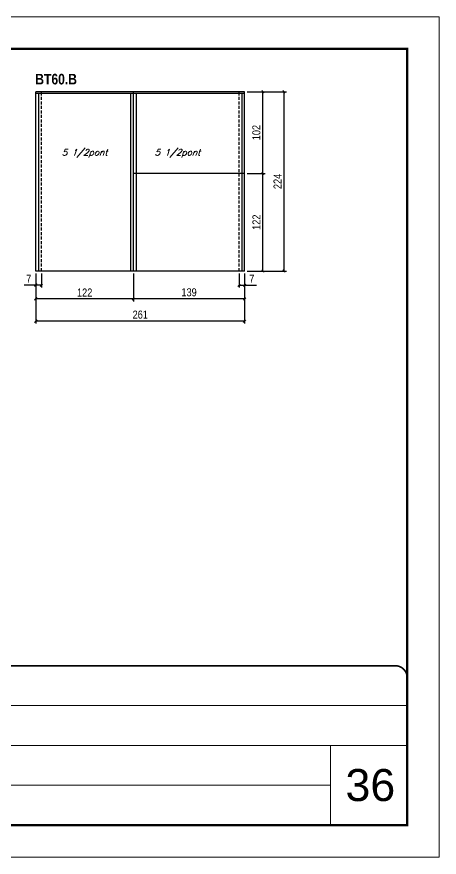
# Model space of a CAD drawing. Extents: x 3309 to 9590, y -2522 to 14608.
# Drawn here: x 9021 to 9549, y 4369 to 5419 of the extents above; entities that cross this region are included whole.
import ezdxf

# ---------------------------------------------------------------- set-up
doc = ezdxf.new("R2010")
doc.units = 0
for name, pattern in [('CONTINUO', [0]), ('DASHED', [0.75, 0.5, -0.25]), ('HIDDEN', [0.375, 0.25, -0.125])]:
    doc.linetypes.add(name, pattern=pattern)
for name, color, linetype, lineweight in [('CARIMBO', 255, 'Continuous', 9), ('Folhas', 255, 'Continuous', 9), ('SARRAFO DE PRESSAO', 251, 'DASHED', 9)]:
    doc.layers.add(name, color=color, linetype=linetype, lineweight=lineweight)
for name, color, linetype in [('COTA', 241, 'Continuous'), ('NOMENCLATURA', 7, 'Continuous'), ('Painéis', 200, 'Continuous'), ('SARR_2.2x7', 40, 'Continuous'), ('SARR_3.5x7', 81, 'Continuous'), ('texto', 7, 'Continuous')]:
    doc.layers.add(name, color=color, linetype=linetype)
doc.styles.add('ARIAL', font='arial.ttf')
doc.styles.add('COTA TECNICA', font='techl___.ttf', dxfattribs={"height": 10})
doc.styles.add('Romans', font='romans.shx')
doc.styles.add('TECNICA', font='techb___.ttf', dxfattribs={"height": 10})
doc.dimstyles.new('PAINEL', dxfattribs={"dimtxt": 10, "dimasz": 3, "dimexe": 3, "dimexo": 3, "dimgap": 3, "dimtad": 1, "dimdec": 1, "dimzin": 12, "dimdsep": 46, "dimtxsty": 'COTA TECNICA', "dimblk1": 'OBLIQUE', "dimblk2": 'OBLIQUE', "dimsah": 1, "dimcen": 0.9, "dimclrd": 4, "dimclre": 4, "dimclrt": 240, "dimadec": 1, "dimazin": 3, "dimtfac": 1, "dimtdec": 1, "dimtmove": 0, "dimatfit": 3, "dimfxl": 1, "dimtolj": 1, "dimtzin": 12, "dimarcsym": 0})

# ---------------------------------------------------------------- blocks, each defined once
blk = doc.blocks.new('9999999999')
at = {"color": 30, "linetype": 'CONTINUO'}
for p, q in [((98564.6, 34379.6), (99584, 34379.6)), ((98564.6, 34329.8), (99488, 34329.8)), ((99584, 34329.8), (99488, 34329.8)), ((99488, 34329.8), (99488, 34230.2)), ((98564.6, 34280), (99488, 34280))]:
    blk.add_line(p, q, dxfattribs=at)
at = {"color": 30, "linetype": 'CONTINUO', "const_width": 2}
blk.add_lwpolyline([(99584, 34230.2), (99584, 34414.4, 0.414214), (99569, 34429.4), (98229, 34429.4, 0.414214), (98214, 34414.4), (98214, 34245.2, 0.414214), (98229, 34230.2), (99584, 34230.2)], format="xyb", dxfattribs=at)
at = {"layer": 'Folhas'}
blk.add_lwpolyline([(98139, 34190.2), (99624, 34190.2), (99624, 35240.2), (98139, 35240.2)], close=True, dxfattribs=at)
at = {"layer": 'Folhas', "color": 30, "const_width": 3}
blk.add_lwpolyline([(98214, 34230.2), (99584, 34230.2), (99584, 35200.2), (98214, 35200.2)], close=True, dxfattribs=at)
blk = doc.blocks.new('_Oblique')
at = {"color": 0, "linetype": 'ByBlock', "lineweight": -2}
blk.add_line((-0.5, -0.5), (0.5, 0.5), dxfattribs=at)
blk = doc.blocks.new('*D1210')
at = {"layer": 'COTA', "color": 4, "linetype": 'ByBlock', "lineweight": -2, "transparency": 16777216}
for p, q in [((9167.2, 5098.6), (9167.2, 5063.7)), ((9306.2, 5098.6), (9306.2, 5063.7)), ((9306.2, 5066.7), (9167.2, 5066.7))]:
    blk.add_line(p, q, dxfattribs=at)
at = {"layer": 'Defpoints', "color": 0, "linetype": 'ByBlock', "transparency": 16777216}
for p in [(9167.2, 5101.6), (9306.2, 5101.6), (9167.2, 5066.7)]:
    blk.add_point(p, dxfattribs=at)
at = {"layer": 'COTA', "color": 4, "linetype": 'ByBlock', "lineweight": -2, "transparency": 16777216, "xscale": 3, "yscale": 3, "zscale": 3, "rotation": 180}
blk.add_blockref('_Oblique', (9167.2, 5066.7), dxfattribs=at)
at = {"layer": 'COTA', "color": 4, "linetype": 'ByBlock', "lineweight": -2, "transparency": 16777216, "xscale": 3, "yscale": 3, "zscale": 3}
blk.add_blockref('_Oblique', (9306.2, 5066.7), dxfattribs=at)
at = {"layer": 'COTA', "color": 240, "linetype": 'ByBlock', "transparency": 16777216, "insert": (9236.7, 5075), "char_height": 10, "attachment_point": 5, "style": 'COTA TECNICA'}
blk.add_mtext('\\A1;139', dxfattribs=at)
blk = doc.blocks.new('*D1202')
at = {"layer": 'COTA', "color": 4, "linetype": 'ByBlock', "lineweight": -2, "transparency": 16777216}
for p, q in [((9045.2, 5098.6), (9045.2, 5063.7)), ((9167.2, 5098.6), (9167.2, 5063.7)), ((9167.2, 5066.7), (9045.2, 5066.7))]:
    blk.add_line(p, q, dxfattribs=at)
at = {"layer": 'Defpoints', "color": 0, "linetype": 'ByBlock', "transparency": 16777216}
for p in [(9045.2, 5101.6), (9167.2, 5101.6), (9045.2, 5066.7)]:
    blk.add_point(p, dxfattribs=at)
at = {"layer": 'COTA', "color": 4, "linetype": 'ByBlock', "lineweight": -2, "transparency": 16777216, "xscale": 3, "yscale": 3, "zscale": 3, "rotation": 180}
blk.add_blockref('_Oblique', (9045.2, 5066.7), dxfattribs=at)
at = {"layer": 'COTA', "color": 4, "linetype": 'ByBlock', "lineweight": -2, "transparency": 16777216, "xscale": 3, "yscale": 3, "zscale": 3}
blk.add_blockref('_Oblique', (9167.2, 5066.7), dxfattribs=at)
at = {"layer": 'COTA', "color": 240, "linetype": 'ByBlock', "transparency": 16777216, "insert": (9106.2, 5074.8), "char_height": 10, "attachment_point": 5, "style": 'COTA TECNICA'}
blk.add_mtext('\\A1;122', dxfattribs=at)
blk = doc.blocks.new('*D1211')
at = {"layer": 'COTA', "color": 4, "linetype": 'ByBlock', "lineweight": -2, "transparency": 16777216}
for p, q in [((9045.2, 5098.6), (9045.2, 5036)), ((9306.2, 5098.6), (9306.2, 5036)), ((9306.2, 5039), (9045.2, 5039))]:
    blk.add_line(p, q, dxfattribs=at)
at = {"layer": 'Defpoints', "color": 0, "linetype": 'ByBlock', "transparency": 16777216}
for p in [(9045.2, 5101.6), (9306.2, 5101.6), (9045.2, 5039)]:
    blk.add_point(p, dxfattribs=at)
at = {"layer": 'COTA', "color": 4, "linetype": 'ByBlock', "lineweight": -2, "transparency": 16777216, "xscale": 3, "yscale": 3, "zscale": 3, "rotation": 180}
blk.add_blockref('_Oblique', (9045.2, 5039), dxfattribs=at)
at = {"layer": 'COTA', "color": 4, "linetype": 'ByBlock', "lineweight": -2, "transparency": 16777216, "xscale": 3, "yscale": 3, "zscale": 3}
blk.add_blockref('_Oblique', (9306.2, 5039), dxfattribs=at)
at = {"layer": 'COTA', "color": 240, "linetype": 'ByBlock', "transparency": 16777216, "insert": (9175.7, 5047.1), "char_height": 10, "attachment_point": 5, "style": 'COTA TECNICA'}
blk.add_mtext('\\A1;261', dxfattribs=at)
blk = doc.blocks.new('*D1212')
at = {"layer": 'COTA', "color": 4, "lineweight": -2, "transparency": 16777216}
for p, q in [((9309.2, 5325.6), (9358.4, 5325.6)), ((9355.4, 5101.6), (9355.4, 5325.6)), ((9309.2, 5101.6), (9358.4, 5101.6))]:
    blk.add_line(p, q, dxfattribs=at)
at = {"layer": 'Defpoints', "color": 0, "transparency": 16777216}
for p in [(9306.2, 5325.6), (9355.4, 5325.6), (9306.2, 5101.6)]:
    blk.add_point(p, dxfattribs=at)
at = {"layer": 'COTA', "color": 4, "lineweight": -2, "transparency": 16777216, "xscale": 3, "yscale": 3, "zscale": 3}
for p, rotation in [((9355.4, 5325.6), 90), ((9355.4, 5101.6), 270)]:
    blk.add_blockref('_Oblique', p, dxfattribs=dict(at, rotation=rotation))
at = {"layer": 'COTA', "color": 240, "transparency": 16777216, "insert": (9347.3, 5213.6), "char_height": 10, "attachment_point": 5, "rotation": 90, "style": 'COTA TECNICA'}
blk.add_mtext('\\A1;224', dxfattribs=at)
blk = doc.blocks.new('*D1213')
at = {"layer": 'COTA', "color": 4, "lineweight": -2, "transparency": 16777216}
for p, q in [((9045.2, 5098.6), (9045.2, 5080.9)), ((9052.2, 5098.6), (9052.2, 5080.9)), ((9045.2, 5083.9), (9030.5, 5083.9)), ((9052.2, 5083.9), (9045.2, 5083.9))]:
    blk.add_line(p, q, dxfattribs=at)
at = {"layer": 'Defpoints', "color": 0, "transparency": 16777216}
for p in [(9045.2, 5101.6), (9052.2, 5101.6), (9045.2, 5083.9)]:
    blk.add_point(p, dxfattribs=at)
at = {"layer": 'COTA', "color": 4, "lineweight": -2, "transparency": 16777216, "xscale": 3, "yscale": 3, "zscale": 3, "rotation": 180}
blk.add_blockref('_Oblique', (9045.2, 5083.9), dxfattribs=at)
at = {"layer": 'COTA', "color": 4, "lineweight": -2, "transparency": 16777216, "xscale": 3, "yscale": 3, "zscale": 3}
blk.add_blockref('_Oblique', (9052.2, 5083.9), dxfattribs=at)
at = {"layer": 'COTA', "color": 240, "transparency": 16777216, "insert": (9036.3, 5092), "char_height": 10, "attachment_point": 5, "style": 'COTA TECNICA'}
blk.add_mtext('\\A1;7', dxfattribs=at)
blk = doc.blocks.new('*D1214')
at = {"layer": 'COTA', "color": 4, "lineweight": -2, "transparency": 16777216}
for p, q in [((9299.2, 5098.6), (9299.2, 5080.9)), ((9306.2, 5098.6), (9306.2, 5080.9)), ((9299.2, 5083.9), (9306.2, 5083.9)), ((9306.2, 5083.9), (9320.9, 5083.9))]:
    blk.add_line(p, q, dxfattribs=at)
at = {"layer": 'Defpoints', "color": 0, "transparency": 16777216}
for p in [(9299.2, 5101.6), (9306.2, 5101.6), (9306.2, 5083.9)]:
    blk.add_point(p, dxfattribs=at)
at = {"layer": 'COTA', "color": 4, "lineweight": -2, "transparency": 16777216, "xscale": 3, "yscale": 3, "zscale": 3, "rotation": 180}
blk.add_blockref('_Oblique', (9299.2, 5083.9), dxfattribs=at)
at = {"layer": 'COTA', "color": 4, "lineweight": -2, "transparency": 16777216, "xscale": 3, "yscale": 3, "zscale": 3}
blk.add_blockref('_Oblique', (9306.2, 5083.9), dxfattribs=at)
at = {"layer": 'COTA', "color": 240, "transparency": 16777216, "insert": (9315.1, 5092), "char_height": 10, "attachment_point": 5, "style": 'COTA TECNICA'}
blk.add_mtext('\\A1;7', dxfattribs=at)
blk = doc.blocks.new('*D1215')
at = {"layer": 'COTA', "color": 4, "lineweight": -2, "transparency": 16777216}
for p, q in [((9309.2, 5223.6), (9332, 5223.6)), ((9329, 5101.6), (9329, 5223.6)), ((9309.2, 5101.6), (9332, 5101.6))]:
    blk.add_line(p, q, dxfattribs=at)
at = {"layer": 'Defpoints', "color": 0, "transparency": 16777216}
for p in [(9306.2, 5223.6), (9329, 5223.6), (9306.2, 5101.6)]:
    blk.add_point(p, dxfattribs=at)
at = {"layer": 'COTA', "color": 4, "lineweight": -2, "transparency": 16777216, "xscale": 3, "yscale": 3, "zscale": 3}
for p, rotation in [((9329, 5223.6), 90), ((9329, 5101.6), 270)]:
    blk.add_blockref('_Oblique', p, dxfattribs=dict(at, rotation=rotation))
at = {"layer": 'COTA', "color": 240, "transparency": 16777216, "insert": (9320.9, 5162.6), "char_height": 10, "attachment_point": 5, "rotation": 90, "style": 'COTA TECNICA'}
blk.add_mtext('\\A1;122', dxfattribs=at)
blk = doc.blocks.new('*D1216')
at = {"layer": 'COTA', "color": 4, "lineweight": -2, "transparency": 16777216}
for p, q in [((9309.2, 5325.6), (9332, 5325.6)), ((9329, 5223.6), (9329, 5325.6)), ((9309.2, 5223.6), (9332, 5223.6))]:
    blk.add_line(p, q, dxfattribs=at)
at = {"layer": 'Defpoints', "color": 0, "transparency": 16777216}
for p in [(9306.2, 5325.6), (9329, 5325.6), (9306.2, 5223.6)]:
    blk.add_point(p, dxfattribs=at)
at = {"layer": 'COTA', "color": 4, "lineweight": -2, "transparency": 16777216, "xscale": 3, "yscale": 3, "zscale": 3}
for p, rotation in [((9329, 5325.6), 90), ((9329, 5223.6), 270)]:
    blk.add_blockref('_Oblique', p, dxfattribs=dict(at, rotation=rotation))
at = {"layer": 'COTA', "color": 240, "transparency": 16777216, "insert": (9320.9, 5274.6), "char_height": 10, "attachment_point": 5, "rotation": 90, "style": 'COTA TECNICA'}
blk.add_mtext('\\A1;102', dxfattribs=at)

msp = doc.modelspace()

# ---------------------------------------------------------------- linework, layer by layer
at = {"layer": 'Painéis', "linetype": 'ByBlock'}
for p, q in [((9306.19, 5325.6), (9045.19, 5325.6)), ((9045.19, 5101.6), (9045.19, 5325.6)), ((9167.19, 5101.6), (9167.19, 5325.6)), ((9306.19, 5101.6), (9306.19, 5325.6)), ((9306.19, 5223.6), (9167.19, 5223.6)), ((9306.19, 5101.6), (9045.19, 5101.6))]:
    msp.add_line(p, q, dxfattribs=at)
at = {"layer": 'SARR_2.2x7', "linetype": 'HIDDEN', "ltscale": 15}
for p, q in [((9052.19, 5101.6), (9052.19, 5325.6)), ((9299.19, 5101.6), (9299.19, 5325.6))]:
    msp.add_line(p, q, dxfattribs=at)
at = {"layer": 'SARR_2.2x7', "linetype": 'Continuous'}
for p, q in [((9167.19, 5323.4), (9045.19, 5323.4)), ((9306.19, 5323.4), (9167.19, 5323.4))]:
    msp.add_line(p, q, dxfattribs=at)
at = {"layer": 'SARR_3.5x7'}
for p, q in [((9048.69, 5323.4), (9048.69, 5101.6)), ((9163.69, 5323.4), (9163.69, 5101.6)), ((9170.69, 5323.4), (9170.69, 5101.6)), ((9302.69, 5323.4), (9302.69, 5101.6))]:
    msp.add_line(p, q, dxfattribs=at)

# ---------------------------------------------------------------- block references
at = {"layer": 'SARRAFO DE PRESSAO', "color": 6, "linetype": 'ByBlock'}
msp.add_blockref('9999999999', (-90074.61, -29820.95), dxfattribs=at)

# ---------------------------------------------------------------- texts
at = {"layer": 'CARIMBO', "style": 'ARIAL'}
msp.add_text('36', height=40, dxfattribs=at).set_placement((9432.23, 4439.4))
at = {"layer": 'NOMENCLATURA', "style": 'TECNICA'}
msp.add_text('BT60.B', height=13.2, dxfattribs=at).set_placement((9044.47, 5334.78))
at = {"layer": 'texto', "color": 2, "char_height": 8, "attachment_point": 5, "style": 'Romans'}
for insert in [(9106.19, 5248.6), (9222.19, 5248.6)]:
    msp.add_mtext('{\\Q19;\\C256;5 1/2pont}', dxfattribs=dict(at, insert=insert))

# ---------------------------------------------------------------- dimensions: what is measured, and where the dimension line sits
at = {"layer": 'COTA'}
for base, p2, picture, middle in [((9355.39, 5325.6), (9306.19, 5325.6), '*D1212', (9347.32, 5213.6)), ((9328.97, 5223.6), (9306.19, 5223.6), '*D1215', (9320.91, 5162.6))]:
    dim = msp.add_linear_dim(base=base, p1=(9306.19, 5101.6), p2=p2, angle=90, dimstyle='PAINEL', dxfattribs=at)
    dim.commit()
    dim.dimension.update_dxf_attribs({"geometry": picture, "text_midpoint": middle})
dim = msp.add_linear_dim(base=(9328.97, 5325.6), p1=(9306.19, 5223.6), p2=(9306.19, 5325.6), angle=90, dimstyle='PAINEL', override={"dimtmove": 1}, dxfattribs=at)
dim.commit()
dim.dimension.update_dxf_attribs({"geometry": '*D1216', "text_midpoint": (9320.86, 5274.6)})
for base, p1, p2, picture, middle in [((9045.19, 5083.9), (9052.19, 5101.6), (9045.19, 5101.6), '*D1213', (9036.32, 5091.97)), ((9306.19, 5083.9), (9299.19, 5101.6), (9306.19, 5101.6), '*D1214', (9315.05, 5091.97))]:
    dim = msp.add_linear_dim(base=base, p1=p1, p2=p2, dimstyle='PAINEL', dxfattribs=at)
    dim.commit()
    dim.dimension.update_dxf_attribs({"geometry": picture, "text_midpoint": middle})
at = {"layer": 'COTA', "linetype": 'ByBlock'}
dim = msp.add_linear_dim(base=(9045.19, 5066.72), p1=(9167.19, 5101.6), p2=(9045.19, 5101.6), angle=180, dimstyle='PAINEL', override={"dimtmove": 1}, dxfattribs=at)
dim.commit()
dim.dimension.update_dxf_attribs({"geometry": '*D1202', "text_midpoint": (9106.19, 5074.78)})
for base, p2, picture, middle in [((9045.19, 5039.01), (9045.19, 5101.6), '*D1211', (9175.69, 5047.11)), ((9167.19, 5066.72), (9167.19, 5101.6), '*D1210', (9236.69, 5074.97))]:
    dim = msp.add_linear_dim(base=base, p1=(9306.19, 5101.6), p2=p2, angle=180, dimstyle='PAINEL', dxfattribs=at)
    dim.commit()
    dim.dimension.update_dxf_attribs({"geometry": picture, "text_midpoint": middle})

doc.saveas('drawing.dxf')
